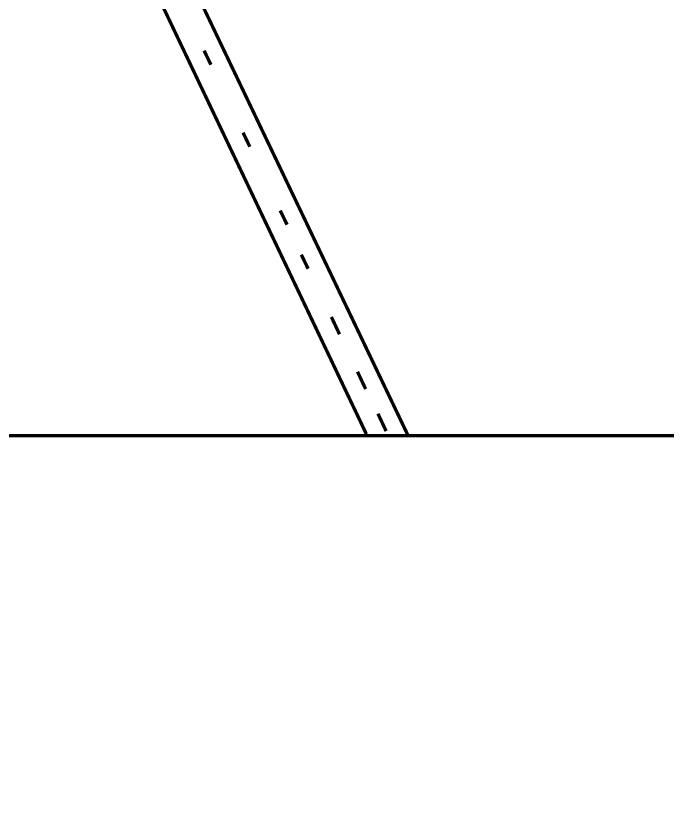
# Model space of a CAD drawing. Header units: inches. Extents: x -340059099 to 1458168, y 1119167 to 1294232938.
# Drawn here: x 465695 to 468602, y 2612848 to 2616364 of the extents above; entities that cross this region are included whole.
import ezdxf

# ---------------------------------------------------------------- set-up
doc = ezdxf.new("R2010")
doc.units = ezdxf.units.IN
doc.header["$MEASUREMENT"] = 0
doc.layers.add('Text', color=7, linetype='Continuous')

msp = doc.modelspace()

# ---------------------------------------------------------------- linework, layer by layer
at = {"layer": 'Text', "const_width": 15}
msp.add_lwpolyline([(454607.1, 2626462.8), (472435.3, 2626462.8), (472435.3, 2614491.3), (454607.1, 2614491.3)], close=True, dxfattribs=at)
for points in [[(461974.1, 2617806.4), (462343, 2617752.9), (462592.4, 2617725.3), (462946.7, 2617761.4), (463611.6, 2617874.7), (463922.8, 2617917.6), (464305.1, 2617961.4), (464459.3, 2617958.8), (464676.8, 2617901.1), (464858.4, 2617887.2), (465160.6, 2617846), (465359.6, 2617784), (465558.7, 2617763.7), (465701, 2617763.7), (465796.4, 2617747.7), (465894.5, 2617722.8), (466027.3, 2617600.5), (466103.6, 2617297.8), (467445.9, 2614491.3)], [(461945.3, 2617648.9), (462322.7, 2617594.2), (462591.7, 2617564.4), (462968.3, 2617602.8), (463636, 2617716.5), (463942.8, 2617758.8), (464312.9, 2617801.2), (464437.1, 2617799.2), (464650, 2617742.7), (464841.5, 2617728), (465125.8, 2617689.2), (465327.4, 2617626.5), (465550.5, 2617603.7), (465687.7, 2617603.7), (465763.3, 2617591), (465815.8, 2617577.7), (465883.8, 2617515.1), (465952.3, 2617243.2), (467259.7, 2614498.1)], [(466565.7, 2616145.8), (466535.4, 2616208.4)], [(466739.4, 2615780.1), (466709.2, 2615842.8)], [(466905.4, 2615432.7), (466875.1, 2615495.3)], [(466999.6, 2615235.7), (466969.3, 2615298.4)], [(467139.7, 2614943.6), (467103.3, 2615020.9)], [(467256.3, 2614699.3), (467219.9, 2614776.6)], [(467347.7, 2614511.8), (467311.3, 2614589.1)]]:
    msp.add_lwpolyline(points, dxfattribs=at)
at = {"layer": 'Text', "color": 5, "lineweight": 25}
msp.add_lwpolyline([(466973.2, 2615109.5), (466936.8, 2615186.7)], dxfattribs=at)
at = {"layer": 'Text', "color": 1}
msp.add_circle((469844, 2616428.5), 81808, dxfattribs=at)

doc.saveas('drawing.dxf')
